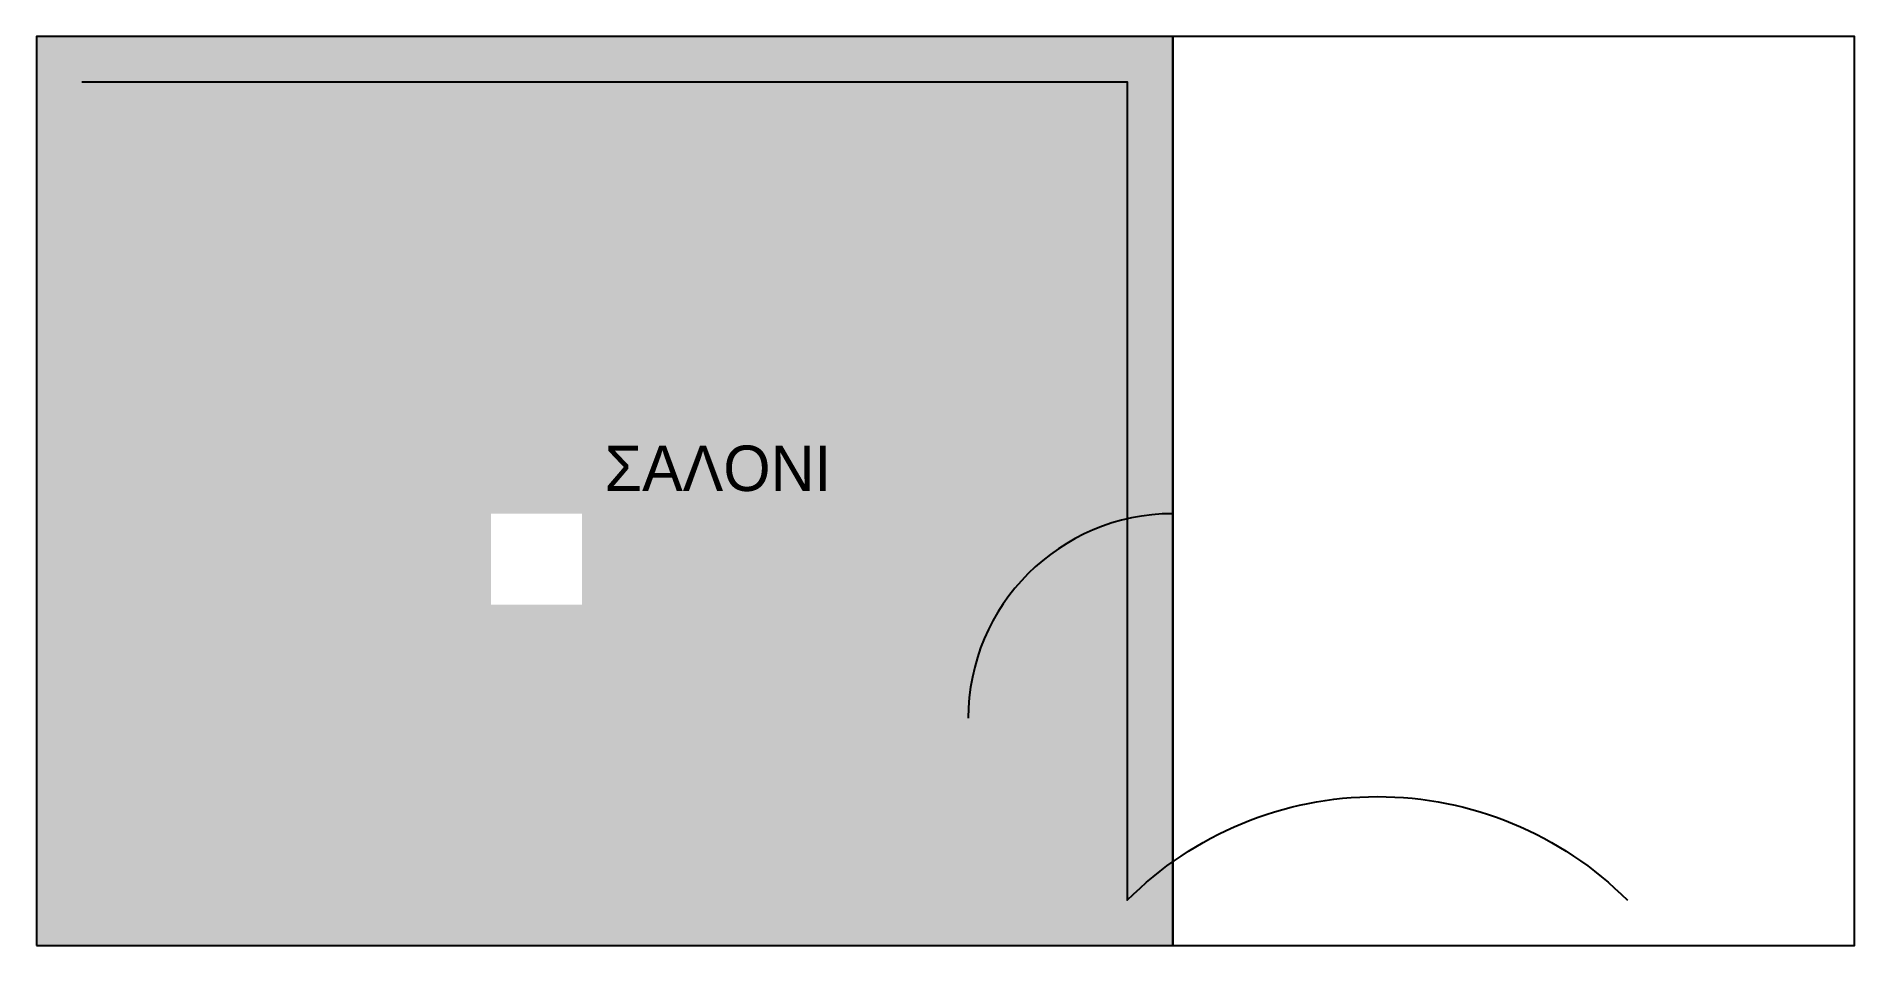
# Model space of a CAD drawing. Header units: centimetres. Extents: x 0 to 800, y 0 to 400.
import ezdxf

# ---------------------------------------------------------------- set-up
doc = ezdxf.new("R2010")
doc.units = ezdxf.units.CM
for name, color, linetype in [('ΔΑΠΕΔΑ', 7, 'Continuous'), ('ΠΟΡΤΕΣ', 7, 'Continuous'), ('ΤΟΙΧΟΙ', 7, 'Continuous'), ('ΥΔΡΕΥΣΗ', 7, 'Continuous')]:
    doc.layers.add(name, color=color, linetype=linetype)

msp = doc.modelspace()

# ---------------------------------------------------------------- hatches: boundary and pattern name
at = {"layer": 'ΔΑΠΕΔΑ'}
h = msp.add_hatch(color=256, dxfattribs=at)
h.paths.add_polyline_path([(0, 0), (500, 0), (500, 400), (0, 400)])
h.paths.add_polyline_path([(200, 150), (240, 150), (240, 190), (200, 190)], flags=0)

# ---------------------------------------------------------------- linework, layer by layer
at = {"layer": 'ΠΟΡΤΕΣ'}
msp.add_arc((500, 100), 90, 90, 180, dxfattribs=at)
at = {"layer": 'ΤΟΙΧΟΙ'}
for points in [[(0, 0), (500, 0), (500, 400), (0, 400)], [(500, 0), (800, 0), (800, 400), (500, 400)]]:
    msp.add_lwpolyline(points, close=True, dxfattribs=at)
at = {"layer": 'ΥΔΡΕΥΣΗ'}
msp.add_lwpolyline([(20, 380), (480, 380), (480, 20, -0.414214), (700, 20)], format="xyb", dxfattribs=at)

# ---------------------------------------------------------------- texts
msp.add_text('ΣΑΛΟΝΙ', height=20).set_placement((250, 200))

doc.saveas('drawing.dxf')
